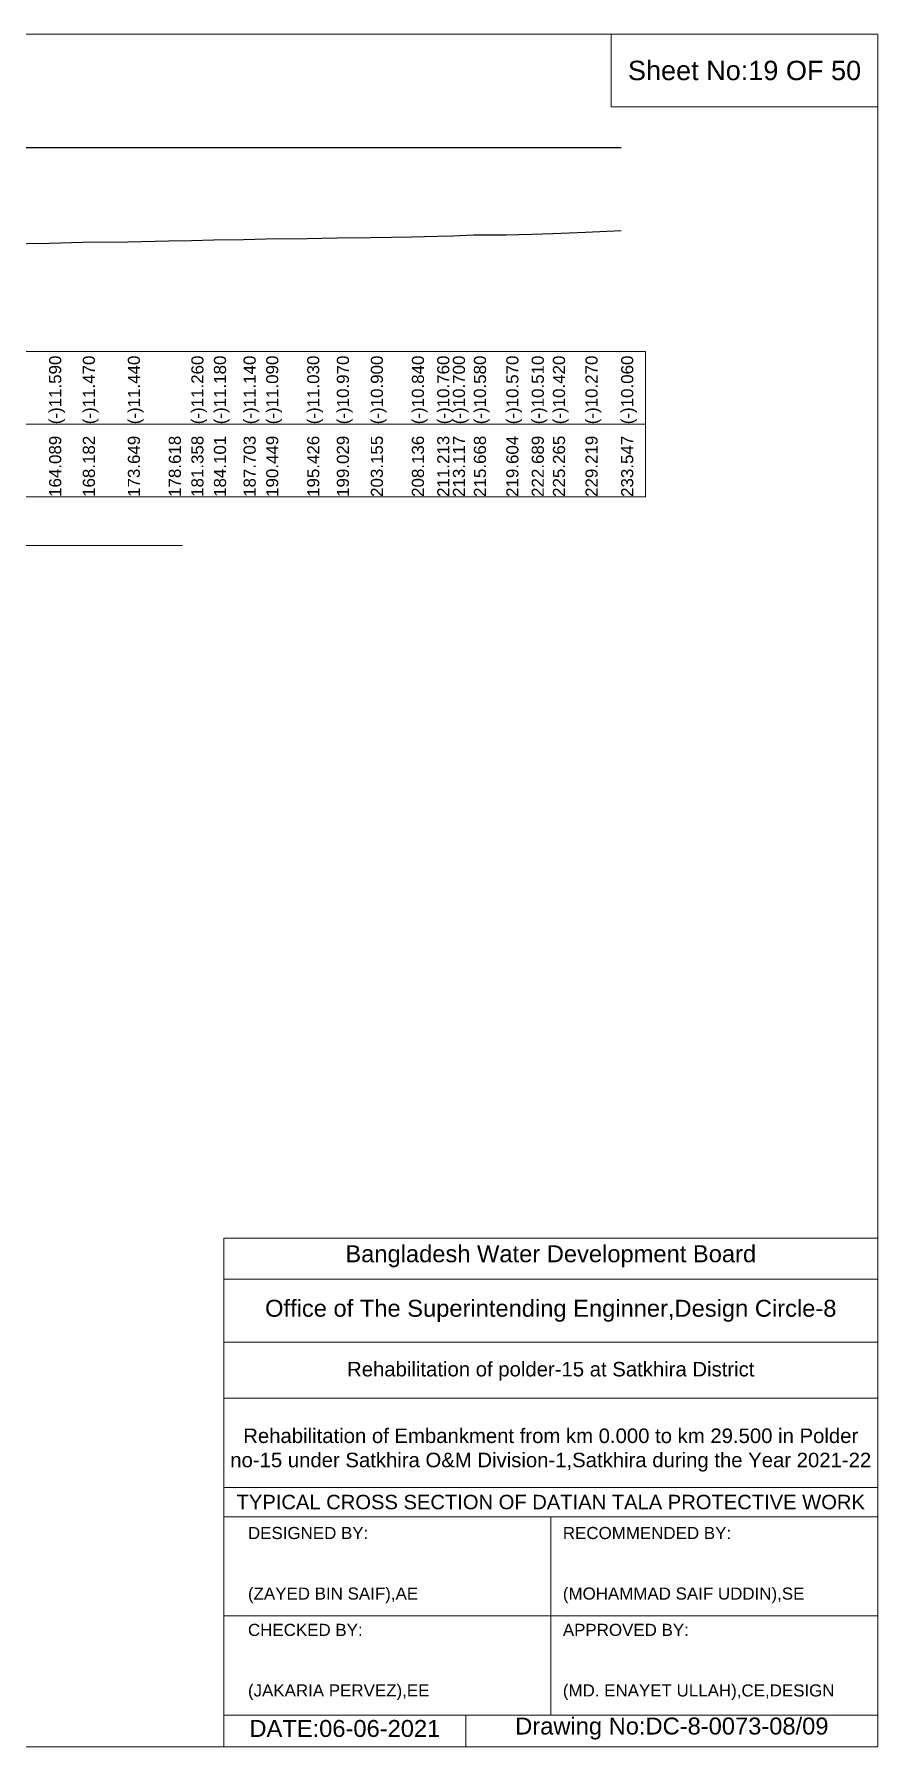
# Model space of a CAD drawing. Header units: inches. Extents: x 89000 to 845000, y -7071 to 31.
# Drawn here: x 376518 to 380000, y -7071 to 0 of the extents above; entities that cross this region are included whole.
import ezdxf

# ---------------------------------------------------------------- set-up
doc = ezdxf.new("R2010")
doc.units = ezdxf.units.IN
doc.header["$LTSCALE"] = 7
doc.header["$MEASUREMENT"] = 0
for name, color, linetype, lineweight in [('Cross section Data Border', 7, 'Continuous', 9), ('Cross Section Labels', 7, 'Continuous', 9), ('Existing_Bed_Level for Xsection', 7, 'Continuous', 25), ('Long Section Labels', 7, 'Continuous', 9)]:
    doc.layers.add(name, color=color, linetype=linetype, lineweight=lineweight)
doc.styles.get("Standard").update_dxf_attribs({"font": 'arial.ttf'})

msp = doc.modelspace()

# ---------------------------------------------------------------- linework, layer by layer
at = {"layer": 'Cross section Data Border'}
msp.add_lwpolyline([(370100, -1310.3), (379040.61074, -1310.3), (379040.61074, -1910.3), (370100, -1910.3)], close=True, dxfattribs=at)
msp.add_lwpolyline([(370100, -1610.3), (379040.61074, -1610.3)], dxfattribs=at)
at = {"layer": 'Cross Section Labels'}
for points in [[(370000, 0), (380000, 0), (380000, -7071), (370000, -7071)], [(378900, 0), (380000, 0), (380000, -300), (378900, -300)]]:
    msp.add_lwpolyline(points, close=True, dxfattribs=at)
for points in [[(372810.30537, -2110.3), (374970.30537, -2110.3), (377130.30537, -2110.3)], [(377300, -7071), (377300, -4971), (380000, -4971)], [(377300, -5141), (380000, -5141)], [(377300, -5401), (380000, -5401)], [(377300, -5631), (380000, -5631)], [(377300, -6001), (380000, -6001)], [(377300, -6121), (380000, -6121)], [(378650, -6121), (378650, -6941)], [(377300, -6531), (380000, -6531)], [(377300, -6941), (380000, -6941)], [(378300, -6941), (378300, -7071)]]:
    msp.add_lwpolyline(points, dxfattribs=at)
at = {"layer": 'Existing_Bed_Level for Xsection'}
for points in [[(371000, -468.3), (378940.61074, -468.3)], [(376393.94126, -864.74), (376579.03826, -862.36), (376718.17446, -858.28), (376904.07121, -857.26), (377073.01121, -853.52), (377166.18569, -851.14), (377259.45068, -848.42), (377381.90666, -847.06), (377475.27802, -845.36), (377644.48296, -843.32), (377766.97537, -841.28), (377907.28651, -838.9), (378076.61665, -836.86), (378181.24667, -834.14), (378245.97816, -832.1), (378332.71455, -828.02), (378466.5288, -827.68), (378571.41974, -825.64), (378658.99863, -822.58), (378793.44042, -817.48), (378940.61074, -810.34)]]:
    msp.add_lwpolyline(points, dxfattribs=at)

# ---------------------------------------------------------------- texts
at = {"layer": 'Cross Section Labels', "attachment_point": 5}
for s, insert, char_height in [('Sheet No:19 OF 50', (379450, -150), 80), ('Bangladesh Water Development Board', (378650, -5046), 70), ('Office of The Superintending Enginner,Design Circle-8', (378650, -5271), 70)]:
    msp.add_mtext(s, dxfattribs=dict(at, insert=insert, char_height=char_height))
at = {"layer": 'Cross Section Labels'}
for s, insert, char_height, width, attachment_point in [('Rehabilitation of polder-15 at Satkhira District', (378650, -5521), 60, 2800, 5), ('Rehabilitation of Embankment from km 0.000 to km 29.500 in Polder no-15 under Satkhira O&M Division-1,Satkhira during the Year 2021-22', (378650, -5846), 60, 2700, 5), ('TYPICAL CROSS SECTION OF DATIAN TALA PROTECTIVE WORK', (378650, -6061), 59.5765532, 2800, 5), ('DESIGNED BY:^J^J^J(ZAYED BIN SAIF),AE', (377400, -6321), 50, 1400, 4), ('RECOMMENDED BY:^J^J^J(MOHAMMAD SAIF UDDIN),SE', (378700, -6321), 50, 1400, 4), ('CHECKED BY:^J^J^J(JAKARIA PERVEZ),EE', (377400, -6721), 50, 1400, 4), ('APPROVED BY:^J^J^J(MD. ENAYET ULLAH),CE,DESIGN', (378700, -6721), 50, 1400, 4), ('DATE:06-06-2021', (377800, -6996), 70, 1400, 5), ('Drawing No:DC-8-0073-08/09', (379150, -6996), 70, 2200, 5)]:
    msp.add_mtext(s, dxfattribs=dict(at, insert=insert, char_height=char_height, width=width, attachment_point=attachment_point))
at = {"layer": 'Long Section Labels', "char_height": 50, "attachment_point": 1, "rotation": 90}
for s, insert in [('(-)11.590', (376579.03826, -1610.3)), ('(-)11.470', (376718.17446, -1610.3)), ('(-)11.440', (376904.07121, -1610.3)), ('(-)11.260', (377166.18569, -1610.3)), ('(-)11.180', (377259.45068, -1610.3)), ('(-)11.140', (377381.90666, -1610.3)), ('(-)11.090', (377475.27802, -1610.3)), ('(-)11.030', (377644.48296, -1610.3)), ('(-)10.970', (377766.97537, -1610.3)), ('(-)10.900', (377907.28651, -1610.3)), ('(-)10.840', (378076.61665, -1610.3)), ('(-)10.760', (378181.24667, -1610.3)), ('(-)10.700', (378245.97816, -1610.3)), ('(-)10.580', (378332.71455, -1610.3)), ('(-)10.570', (378466.5288, -1610.3)), ('(-)10.510', (378571.41974, -1610.3)), ('(-)10.420', (378658.99863, -1610.3)), ('(-)10.270', (378793.44042, -1610.3)), ('(-)10.060', (378940.61074, -1610.3)), ('164.089', (376579.03826, -1910.3)), ('168.182', (376718.17446, -1910.3)), ('173.649', (376904.07121, -1910.3)), ('178.618', (377073.01121, -1910.3)), ('181.358', (377166.18569, -1910.3)), ('184.101', (377259.45068, -1910.3)), ('187.703', (377381.90666, -1910.3)), ('190.449', (377475.27802, -1910.3)), ('195.426', (377644.48296, -1910.3)), ('199.029', (377766.97537, -1910.3)), ('203.155', (377907.28651, -1910.3)), ('208.136', (378076.61665, -1910.3)), ('211.213', (378181.24667, -1910.3)), ('213.117', (378245.97816, -1910.3)), ('215.668', (378332.71455, -1910.3)), ('219.604', (378466.5288, -1910.3)), ('222.689', (378571.41974, -1910.3)), ('225.265', (378658.99863, -1910.3)), ('229.219', (378793.44042, -1910.3)), ('233.547', (378940.61074, -1910.3))]:
    msp.add_mtext(s, dxfattribs=dict(at, insert=insert))

doc.saveas('drawing.dxf')
